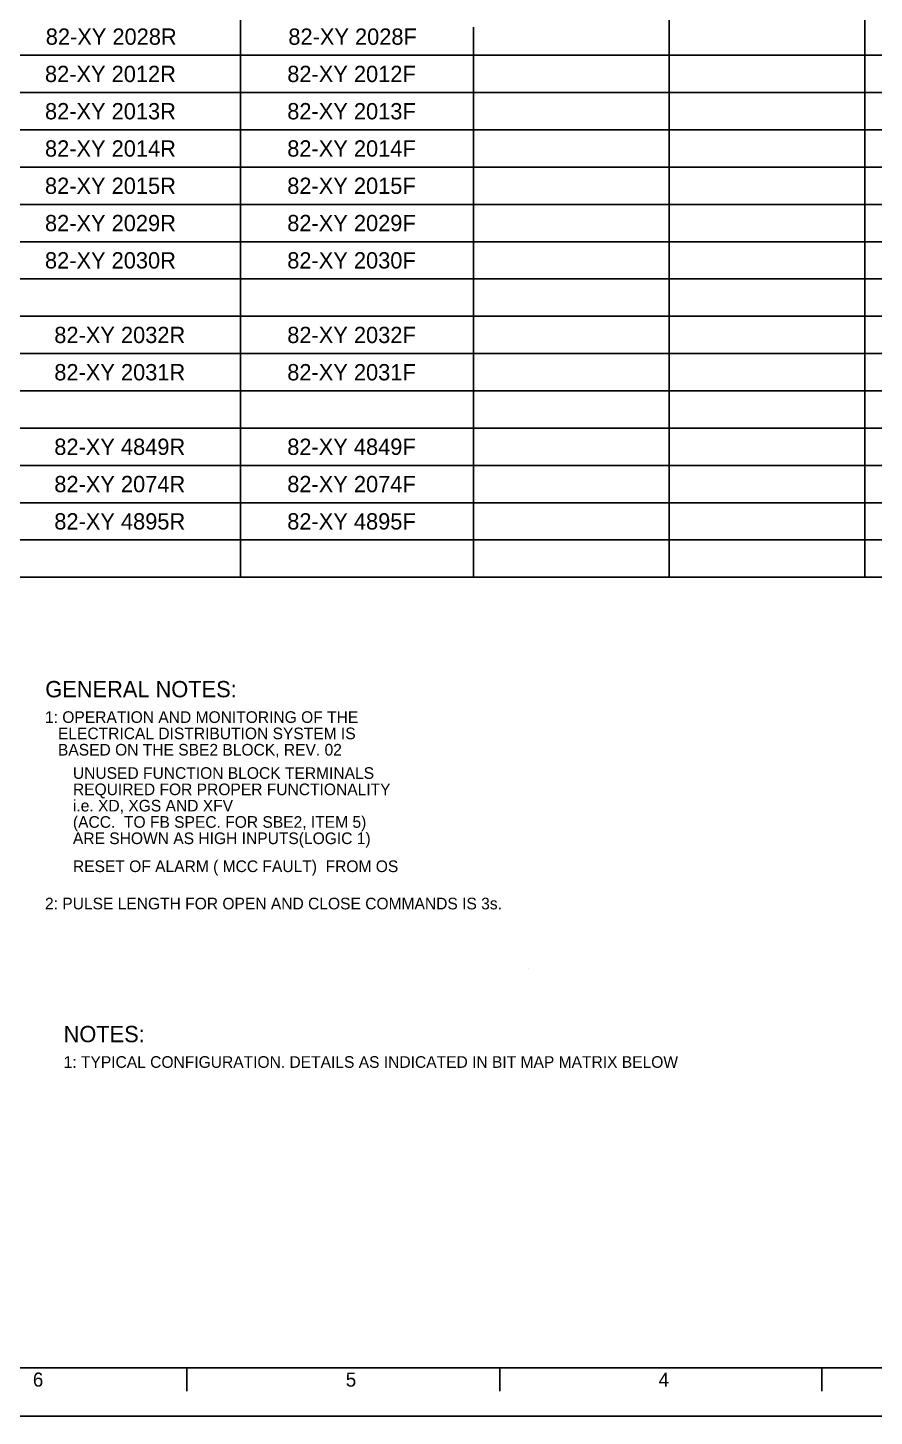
# Model space of a CAD drawing. Extents: x 0 to 841, y 0 to 594.
# Drawn here: x 452.3 to 634, y 0 to 297.9 of the extents above; entities that cross this region are included whole.
import ezdxf

# ---------------------------------------------------------------- set-up
doc = ezdxf.new("R2010")
doc.units = 0
for name, color, linetype in [('01-LIN-025-A', 7, 'Continuous'), ('09-LIN-050-B', 7, 'Continuous'), ('12-LIN-100-A', 7, 'Continuous')]:
    doc.layers.add(name, color=color, linetype=linetype)

msp = doc.modelspace()

# ---------------------------------------------------------------- linework, layer by layer
at = {"layer": '01-LIN-025-A'}
for p, q in [((559.88, 96.13), (559.88, 96.13)), ((648.95, 10.38), (10.33, 10.38)), ((486.46, 10.38), (486.46, 5.35)), ((553.61, 10.38), (553.61, 5.35)), ((622.78, 10.37), (622.78, 5.35))]:
    msp.add_line(p, q, dxfattribs=at)
at = {"layer": '09-LIN-050-B'}
msp.add_lwpolyline([(0, 0), (841, 0), (841, 594), (0, 594)], close=True, dxfattribs=at)
at = {"layer": '12-LIN-100-A'}
for p, q in [((498, 430), (498, 180)), ((590, 430), (590, 180)), ((632, 430), (632, 180)), ((548, 298), (548, 180)), ((240, 292), (502, 292)), ((502, 292), (552, 292)), ((552, 292), (680, 292)), ((240, 284), (502, 284)), ((502, 284), (552, 284)), ((552, 284), (680, 284)), ((238, 276), (502, 276)), ((502, 276), (552, 276)), ((552, 276), (680, 276)), ((242, 268), (502, 268)), ((502, 268), (552, 268)), ((552, 268), (680, 268)), ((240, 260), (502, 260)), ((502, 260), (552, 260)), ((552, 260), (680, 260)), ((240, 252), (502, 252)), ((502, 252), (552, 252)), ((552, 252), (680, 252)), ((240, 244), (502, 244)), ((502, 244), (552, 244)), ((552, 244), (680, 244)), ((240, 236), (502, 236)), ((502, 236), (552, 236)), ((552, 236), (680, 236)), ((240, 228), (502, 228)), ((502, 228), (552, 228)), ((552, 228), (680, 228)), ((238, 220), (502, 220)), ((502, 220), (552, 220)), ((552, 220), (680, 220)), ((240, 212), (502, 212)), ((502, 212), (680, 212)), ((240, 204), (502, 204)), ((502, 204), (680, 204)), ((240, 196), (474, 196)), ((472, 196), (502, 196)), ((502, 196), (680, 196)), ((522, 196), (552, 196)), ((242, 188), (502, 188)), ((502, 188), (680, 188)), ((504, 180), (100, 180)), ((552, 180), (502, 180)), ((552, 180), (610, 180)), ((680, 180), (608, 180))]:
    msp.add_line(p, q, dxfattribs=at)
msp.add_lwpolyline([(0, 594), (841, 594), (841, 0), (0, 0)], close=True, dxfattribs=at)

# ---------------------------------------------------------------- texts
at = {"layer": '01-LIN-025-A'}
for s, p in [('6', (453.4, 6.35)), ('5', (520.56, 6.35)), ('4', (587.72, 6.35))]:
    msp.add_text(s, height=3.02, dxfattribs=at).set_placement(p)
at = {"layer": '12-LIN-100-A'}
for s, height, p in [('82-XY 2028R', 3.5, (456.17, 294.25)), ('82-XY 2028F', 3.5, (508.24, 294.25)), ('82-XY 2012R', 3.5, (456, 286.25)), ('82-XY 2012F', 3.5, (508, 286.25)), ('82-XY 2013R', 3.5, (456, 278.25)), ('82-XY 2013F', 3.5, (508, 278.25)), ('82-XY 2014R', 3.5, (456, 270.25)), ('82-XY 2014F', 3.5, (508, 270.25)), ('82-XY 2015R', 3.5, (456, 262.25)), ('82-XY 2015F', 3.5, (508, 262.25)), ('82-XY 2029R', 3.5, (456, 254.25)), ('82-XY 2029F', 3.5, (508, 254.25)), ('82-XY 2030R', 3.5, (456, 246.25)), ('82-XY 2030F', 3.5, (508, 246.25)), ('82-XY 2032R', 3.5, (458, 230.25)), ('82-XY 2032F', 3.5, (508, 230.25)), ('82-XY 2031R', 3.5, (458, 222.25)), ('82-XY 2031F', 3.5, (508, 222.25)), ('82-XY 4849R', 3.5, (458, 206.25)), ('82-XY 4849F', 3.5, (508, 206.25)), ('82-XY 2074R', 3.5, (458, 198.25)), ('82-XY 2074F', 3.5, (508, 198.25)), ('82-XY 4895R', 3.5, (458, 190.25)), ('82-XY 4895F', 3.5, (508, 190.25)), ('GENERAL NOTES:', 3.5, (456.07, 154.25)), ('1: OPERATION AND MONITORING OF THE ', 2.5, (456, 148.75)), ('   ELECTRICAL DISTRIBUTION SYSTEM IS ', 2.5, (456, 145.25)), ('   BASED ON THE SBE2 BLOCK, REV. 02', 2.5, (456, 141.75)), ('UNUSED FUNCTION BLOCK TERMINALS ', 2.5, (462, 136.75)), ('REQUIRED FOR PROPER FUNCTIONALITY ', 2.5, (462, 133.25)), ('i.e. XD, XGS AND XFV', 2.5, (462, 129.75)), ('(ACC.  TO FB SPEC. FOR SBE2, ITEM 5)  ', 2.5, (462, 126.25)), ('ARE SHOWN AS HIGH INPUTS(LOGIC 1)', 2.5, (462, 122.75)), ('RESET OF ALARM ( MCC FAULT)  FROM OS', 2.5, (462, 116.75)), ('2: PULSE LENGTH FOR OPEN AND CLOSE COMMANDS IS 3s.', 2.5, (456, 108.75)), ('NOTES:', 3.5, (460, 80.25)), ('1: TYPICAL CONFIGURATION. DETAILS AS INDICATED IN BIT MAP MATRIX BELOW', 2.5, (460, 74.75))]:
    msp.add_text(s, height=height, dxfattribs=at).set_placement(p)

doc.saveas('drawing.dxf')
